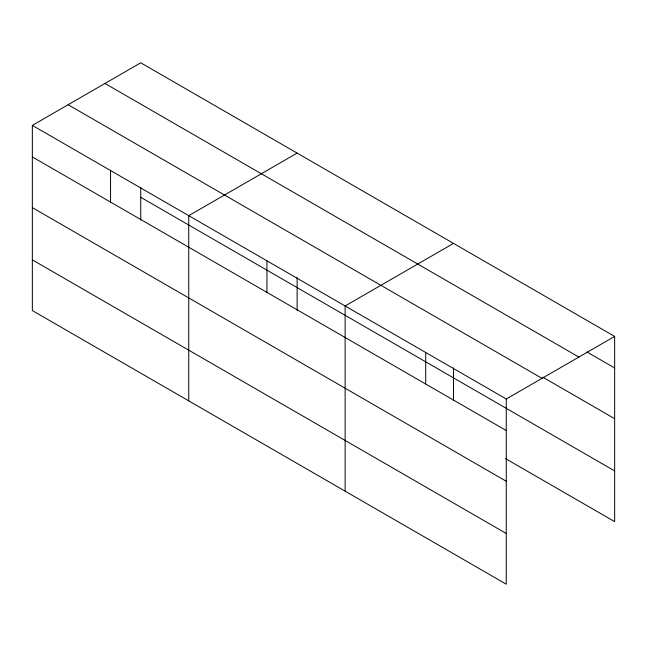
<?xml version="1.0" encoding="UTF-8"?>
<svg xmlns="http://www.w3.org/2000/svg" width="647" height="647" viewBox="0 0 647 647"><rect width="100%" height="100%" fill="white"/><g stroke="black" fill="none" stroke-linecap="round" stroke-linejoin="round"><path stroke-width="0.97" d="M32.35 125.381L506.261 398.997L506.261 584.192L32.35 310.576L32.35 125.381L140.739 62.808L614.65 336.424L614.65 521.619L505.493 458.594M297.127 153.096L188.738 215.677L188.738 400.873M453.523 243.393L345.134 305.966L345.134 491.162M506.261 398.997L614.65 336.424M586.926 351.96L614.65 367.965M104.968 83.455L578.879 357.071M542.744 377.161L614.65 418.674M68.121 104.733L542.032 378.349M140.739 197.303L614.65 470.911M32.35 156.93L506.261 430.538M32.35 207.63L506.261 481.247M32.35 259.876L506.261 533.484M453.523 367.836L453.523 400.752M425.702 352.486L425.702 384.027M297.127 277.547L297.127 310.455M266.936 260.822L266.936 292.371M140.739 187.25L140.739 220.166M110.548 170.533L110.548 202.074"/></g></svg>
